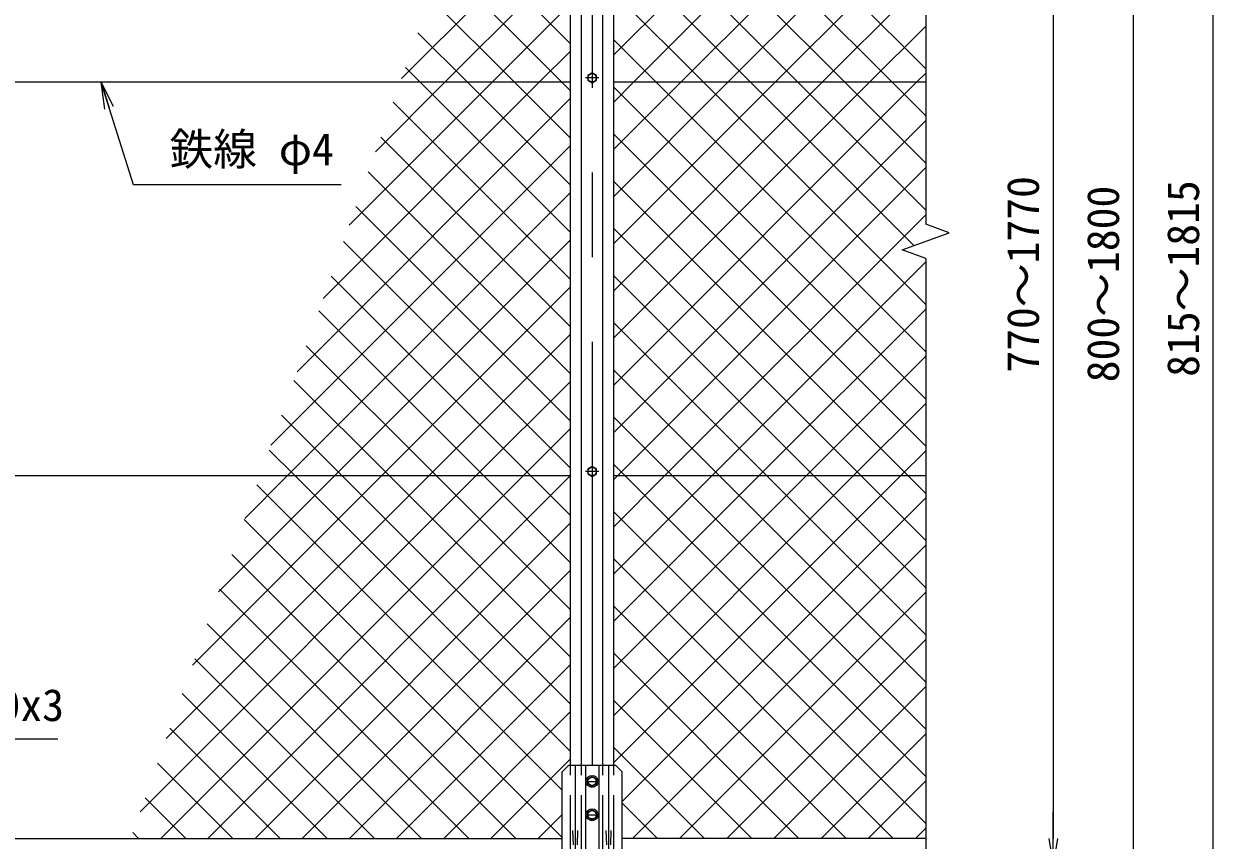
# Model space of a CAD drawing. Units: millimetres, scale not verified. Extents: x -4200 to 4200, y -2970 to 2970.
# Drawn here: x -2002 to -219, y 611 to 1835 of the extents above; entities that cross this region are included whole.
import ezdxf
from ezdxf.enums import TextEntityAlignment as Align

# ---------------------------------------------------------------- set-up
doc = ezdxf.new("R2010")
doc.units = ezdxf.units.MM
doc.header["$LTSCALE"] = 20
doc.linetypes.add('DASHED', pattern=[7.5, 6, -1.5])
doc.linetypes.add('USER1', pattern=[50.8, 31.75, -6.35, 6.35, -6.35])
for name, color, linetype, lineweight in [('0-0_D-STR1', 1, 'Continuous', 18), ('0-1_D-BMK', 2, 'USER1', 13), ('0-2_D-STR-DIM', 7, 'Continuous', 9), ('0-3_D-STR3', 3, 'Continuous', 13), ('0-5_0', 7, 'Continuous', 9), ('0-6_D-STR2', 7, 'Continuous', 9), ('0-7_D-STR-TXT', 7, 'Continuous', 9)]:
    doc.layers.add(name, color=color, linetype=linetype, lineweight=lineweight)
doc.styles.add('ＭＳ ゴシック', font='')
doc.styles.get('ＭＳ ゴシック').set_extended_font_data('MS Gothic')

# ---------------------------------------------------------------- blocks, each defined once
blk = doc.blocks.new('_Open')
at = {"layer": '0-5_0'}
blk.add_line((-20, 3.33), (0, 0), dxfattribs=at)
blk.add_lwpolyline([(-20, -3.33), (0, 0), (-20, 0)], dxfattribs=at)

msp = doc.modelspace()

# ---------------------------------------------------------------- linework, layer by layer
at = {"layer": '0-0_D-STR1'}
for p, q in [((-1165.97, 723.92), (-1165.97, 2358.92)), ((-1133.97, 723.92), (-1133.97, 2358.92)), ((-1117.47, 723.92), (-1117.47, 2358.92)), ((-3120.97, 613.92), (-1194.97, 613.92)), ((-649.97, 613.92), (-1104.97, 613.92))]:
    msp.add_line(p, q, dxfattribs=at)
at = {"layer": '0-0_D-STR1', "linetype": 'DASHED'}
for p, q in [((-1182.47, 558.92), (-1182.47, 723.92)), ((-1165.97, 558.92), (-1165.97, 723.92)), ((-1133.97, 558.92), (-1133.97, 723.92)), ((-1117.47, 558.92), (-1117.47, 723.92)), ((-1177.97, 604.25), (-1178.72, 625.75)), ((-1171.97, 604.25), (-1171.22, 625.75)), ((-1127.97, 604.25), (-1128.72, 625.75)), ((-1121.97, 604.25), (-1121.22, 625.75))]:
    msp.add_line(p, q, dxfattribs=at)
at = {"layer": '0-0_D-STR1'}
msp.add_lwpolyline([(-1182.47, 723.92), (-1182.47, 2358.92), (-1117.47, 2358.92)], dxfattribs=at)
at = {"layer": '0-1_D-BMK'}
for p, q in [((-1149.97, 2373.92), (-1149.97, 473.92)), ((-1139.97, 1753.92), (-1159.97, 1753.92)), ((-1139.97, 1163.92), (-1159.97, 1163.92)), ((-1159.97, 699.42), (-1139.97, 699.42)), ((-1159.97, 649.42), (-1139.97, 649.42))]:
    msp.add_line(p, q, dxfattribs=at)
at = {"layer": '0-2_D-STR-DIM'}
for p, q in [((-649.97, 2408.37), (-649.97, 1534.57)), ((-218.93, 583.92), (-218.93, 2318.92)), ((-458.93, 2303.92), (-458.93, 613.92)), ((-338.93, 2303.92), (-338.93, 583.92)), ((-614.74, 1521.74), (-649.97, 1534.57)), ((-685.21, 1496.09), (-614.74, 1521.74)), ((-649.97, 1483.27), (-685.21, 1496.09)), ((-649.97, 1483.27), (-649.97, 436.61)), ((-458.93, 613.92), (-458.93, 653.92))]:
    msp.add_line(p, q, dxfattribs=at)
at = {"layer": '0-3_D-STR3'}
for p, q in [((-1149.97, 1761.42), (-1156.47, 1757.67)), ((-1156.47, 1757.67), (-1156.47, 1750.16)), ((-1156.47, 1750.16), (-1149.97, 1746.41)), ((-1143.47, 1757.67), (-1149.97, 1761.42)), ((-1149.97, 1746.41), (-1143.47, 1750.16)), ((-1143.47, 1750.16), (-1143.47, 1757.67)), ((-1182.47, 1747.17), (-3124.97, 1747.17)), ((-649.97, 1747.17), (-1117.47, 1747.17)), ((-1182.47, 1157.17), (-3124.97, 1157.17)), ((-649.97, 1157.17), (-1117.47, 1157.17)), ((-1184.97, 723.92), (-1194.97, 713.92)), ((-1194.97, 555.22), (-1194.97, 713.92)), ((-1184.97, 723.92), (-1114.97, 723.92)), ((-1174.97, 552.92), (-1174.97, 723.92)), ((-1159.97, 723.92), (-1159.97, 552.92)), ((-1139.97, 723.92), (-1139.97, 552.92)), ((-1124.97, 552.92), (-1124.97, 723.92)), ((-1114.97, 723.92), (-1104.97, 713.92)), ((-1104.97, 555.22), (-1104.97, 713.92))]:
    msp.add_line(p, q, dxfattribs=at)
for points in [[(-1143.47, 1167.67), (-1149.97, 1171.42), (-1156.47, 1167.67), (-1156.47, 1160.16), (-1149.97, 1156.41), (-1143.47, 1160.16)], [(-1143.47, 695.66), (-1149.97, 691.91), (-1156.47, 695.66), (-1156.47, 703.17), (-1149.97, 706.92), (-1143.47, 703.17)], [(-1143.47, 645.66), (-1149.97, 641.91), (-1156.47, 645.66), (-1156.47, 653.17), (-1149.97, 656.92), (-1143.47, 653.17)]]:
    msp.add_lwpolyline(points, close=True, dxfattribs=at)
for centre, radius in [((-1149.97, 1753.92), 6.25), ((-1149.97, 1163.92), 6.25), ((-1149.97, 699.42), 9), ((-1149.97, 699.42), 6.25), ((-1149.97, 649.42), 9), ((-1149.97, 649.42), 6.25)]:
    msp.add_circle(centre, radius, dxfattribs=at)
at = {"layer": '0-6_D-STR2'}
for p, q in [((-1117.47, 1788.16), (-649.97, 2255.66)), ((-649.97, 1767.44), (-1117.47, 2234.94)), ((-700.41, 1747.17), (-1117.47, 2164.23)), ((-1017.05, 1747.17), (-649.97, 2114.24)), ((-771.12, 1747.17), (-1117.47, 2093.52)), ((-946.34, 1747.17), (-649.97, 2043.53)), ((-1435.56, 1752.92), (-1182.47, 2006)), ((-1182.47, 1804.96), (-1355.35, 1977.84)), ((-875.63, 1747.17), (-649.97, 1972.82)), ((-1370.6, 1747.17), (-1182.47, 1935.29)), ((-804.91, 1747.17), (-649.97, 1902.11)), ((-1266.1, 1747.17), (-1392.52, 1873.59)), ((-983.26, 1747.17), (-1117.47, 1881.38)), ((-1299.89, 1747.17), (-1182.47, 1864.58)), ((-1336.81, 1747.17), (-1411.11, 1821.47)), ((-734.2, 1747.17), (-649.97, 1831.4)), ((-1053.97, 1747.17), (-1117.47, 1810.67)), ((-1229.18, 1747.17), (-1182.47, 1793.87)), ((-1407.52, 1747.17), (-1429.7, 1769.35)), ((-1553.13, 1423.21), (-1229.18, 1747.17)), ((-1513.94, 1533.12), (-1299.89, 1747.17)), ((-1474.75, 1643.02), (-1370.6, 1747.17)), ((-1182.47, 1522.12), (-1407.52, 1747.17)), ((-1182.47, 1592.83), (-1336.81, 1747.17)), ((-1182.47, 1663.54), (-1266.1, 1747.17)), ((-1117.47, 1646.74), (-1017.05, 1747.17)), ((-1117.47, 1576.03), (-946.34, 1747.17)), ((-1117.47, 1505.32), (-875.63, 1747.17)), ((-1117.47, 1434.61), (-804.91, 1747.17)), ((-1117.47, 1363.9), (-734.2, 1747.17)), ((-649.97, 1272.46), (-1117.47, 1739.96)), ((-649.97, 1343.17), (-1053.97, 1747.17)), ((-649.97, 1413.88), (-983.26, 1747.17)), ((-649.97, 1626.02), (-771.12, 1747.17)), ((-649.97, 1696.73), (-700.41, 1747.17)), ((-1592.33, 1313.31), (-1182.47, 1723.16)), ((-1182.47, 1451.41), (-1448.29, 1717.22)), ((-1117.47, 1222.48), (-649.97, 1689.98)), ((-1182.47, 1380.7), (-1466.87, 1665.1)), ((-649.97, 1201.75), (-1117.47, 1669.25)), ((-1631.52, 1203.41), (-1182.47, 1652.45)), ((-1182.47, 1309.99), (-1485.46, 1612.98)), ((-1112.07, 1157.17), (-649.97, 1619.26)), ((-676.1, 1157.17), (-1117.47, 1598.54)), ((-1607.05, 1157.17), (-1182.47, 1581.74)), ((-1182.47, 1239.28), (-1504.05, 1560.85)), ((-1041.36, 1157.17), (-649.97, 1548.55)), ((-746.81, 1157.17), (-1117.47, 1527.83)), ((-615.96, 1521.3), (-617.37, 1522.7)), ((-1536.34, 1157.17), (-1182.47, 1511.03)), ((-1182.47, 1168.57), (-1522.64, 1508.73)), ((-970.65, 1157.17), (-649.97, 1477.84)), ((-1241.78, 1157.17), (-1541.22, 1456.61)), ((-817.52, 1157.17), (-1117.47, 1457.12)), ((-1465.63, 1157.17), (-1182.47, 1440.32)), ((-1312.5, 1157.17), (-1559.81, 1404.48)), ((-899.94, 1157.17), (-649.97, 1407.13)), ((-888.23, 1157.17), (-1117.47, 1386.41)), ((-1394.91, 1157.17), (-1182.47, 1369.61)), ((-1383.21, 1157.17), (-1578.4, 1352.36)), ((-829.23, 1157.17), (-649.97, 1336.42)), ((-958.94, 1157.17), (-1117.47, 1315.7)), ((-1453.92, 1157.17), (-1596.99, 1300.24)), ((-1324.2, 1157.17), (-1182.47, 1298.9)), ((-1524.63, 1157.17), (-1615.57, 1248.11)), ((-758.52, 1157.17), (-649.97, 1265.71)), ((-1029.65, 1157.17), (-1117.47, 1244.99)), ((-1100.36, 1157.17), (-1117.47, 1174.28)), ((-1827.48, 653.89), (-1324.2, 1157.17)), ((-1788.29, 763.79), (-1394.91, 1157.17)), ((-1749.1, 873.7), (-1465.63, 1157.17)), ((-1709.9, 983.6), (-1536.34, 1157.17)), ((-1670.71, 1093.5), (-1607.05, 1157.17)), ((-1194.97, 686.09), (-1652.75, 1143.87)), ((-1182.47, 815.01), (-1524.63, 1157.17)), ((-1182.47, 885.72), (-1453.92, 1157.17)), ((-1182.47, 956.44), (-1383.21, 1157.17)), ((-1182.47, 1027.15), (-1312.5, 1157.17)), ((-1182.47, 1097.86), (-1241.78, 1157.17)), ((-1117.47, 1151.76), (-1112.07, 1157.17)), ((-1117.47, 1081.05), (-1041.36, 1157.17)), ((-1117.47, 1010.34), (-970.65, 1157.17)), ((-1117.47, 939.63), (-899.94, 1157.17)), ((-1117.47, 868.92), (-829.23, 1157.17)), ((-1117.47, 798.21), (-758.52, 1157.17)), ((-649.97, 706.78), (-1100.36, 1157.17)), ((-649.97, 777.49), (-1029.65, 1157.17)), ((-649.97, 848.2), (-958.94, 1157.17)), ((-649.97, 918.91), (-888.23, 1157.17)), ((-649.97, 989.62), (-817.52, 1157.17)), ((-649.97, 1060.33), (-746.81, 1157.17)), ((-649.97, 1131.04), (-676.1, 1157.17)), ((-1104.97, 669.29), (-649.97, 1124.29)), ((-1194.97, 615.38), (-1671.34, 1091.75)), ((-649.97, 636.07), (-1117.47, 1103.57)), ((-1655.32, 613.92), (-1182.47, 1086.76)), ((-1089.64, 613.92), (-649.97, 1053.58)), ((-1264.22, 613.92), (-1689.93, 1039.62)), ((-698.53, 613.92), (-1117.47, 1032.86)), ((-1584.61, 613.92), (-1182.47, 1016.05)), ((-1334.93, 613.92), (-1708.51, 987.5)), ((-1018.93, 613.92), (-649.97, 982.87)), ((-1513.9, 613.92), (-1182.47, 945.34)), ((-769.25, 613.92), (-1117.47, 962.15)), ((-1405.64, 613.92), (-1727.1, 935.38)), ((-948.21, 613.92), (-649.97, 912.16)), ((-1476.35, 613.92), (-1745.69, 883.25)), ((-1443.19, 613.92), (-1182.47, 874.63)), ((-839.96, 613.92), (-1117.47, 891.44)), ((-877.5, 613.92), (-649.97, 841.45)), ((-1547.06, 613.92), (-1764.28, 831.13)), ((-910.67, 613.92), (-1117.47, 820.72)), ((-1372.48, 613.92), (-1182.47, 803.92)), ((-1617.77, 613.92), (-1782.86, 779.01)), ((-806.79, 613.92), (-649.97, 770.74)), ((-981.38, 613.92), (-1117.47, 750.01)), ((-1301.77, 613.92), (-1182.47, 733.21)), ((-1688.48, 613.92), (-1801.45, 726.88)), ((-736.08, 613.92), (-649.97, 700.03)), ((-1759.19, 613.92), (-1820.04, 674.76)), ((-1052.09, 613.92), (-1104.97, 666.8)), ((-1231.06, 613.92), (-1194.97, 650)), ((-665.37, 613.92), (-649.97, 629.31)), ((-1829.91, 613.92), (-1838.63, 622.64))]:
    msp.add_line(p, q, dxfattribs=at)
for points in [[(-1117.47, 1717.45), (-1087.76, 1747.17), (-649.97, 2184.95)], [(-649.97, 1555.31), (-841.84, 1747.17), (-1117.47, 2022.81)], [(-667.81, 1502.43), (-912.55, 1747.17), (-1117.47, 1952.1)], [(-1182.47, 1734.25), (-1195.39, 1747.17), (-1373.94, 1925.71)], [(-1117.47, 1293.19), (-663.49, 1747.17), (-649.97, 1760.69)], [(-1796.74, 613.92), (-1253.49, 1157.17), (-1182.47, 1228.19)], [(-1182.47, 744.3), (-1595.34, 1157.17), (-1634.16, 1195.99)], [(-1117.47, 727.5), (-687.81, 1157.17), (-649.97, 1195)], [(-1726.03, 613.92), (-1182.78, 1157.17), (-1182.47, 1157.48)]]:
    msp.add_lwpolyline(points, dxfattribs=at)
at = {"layer": '0-7_D-STR-TXT'}
for points in [[(-1525.92, 1593.54), (-1837.25, 1593.54), (-1885.34, 1745.26)], [(-1950.85, 762.79), (-2648.73, 762.79), (-2694.09, 615.83)]]:
    msp.add_lwpolyline(points, dxfattribs=at)

# ---------------------------------------------------------------- block references
at = {"layer": '0-2_D-STR-DIM', "xscale": 2, "yscale": 2, "rotation": 270}
msp.add_blockref('_Open', (-458.93, 573.92), dxfattribs=at)
msp.add_blockref('_Open', (-458.93, 573.92), dxfattribs=at)
at = {"layer": '0-7_D-STR-TXT', "xscale": 2, "yscale": 2, "rotation": 107.58773}
msp.add_blockref('_Open', (-1885.95, 1747.17), dxfattribs=at)

# ---------------------------------------------------------------- texts
at = {"layer": '0-2_D-STR-DIM', "style": 'ＭＳ ゴシック'}
for s, p in [('770～1770', (-465.68, 1311.92)), ('800～1800', (-345.68, 1297.54)), ('815～1815', (-225.68, 1305.69))]:
    msp.add_text(s, height=48.09, rotation=90, dxfattribs=at).set_placement(p, align=Align.BOTTOM_LEFT)
at = {"layer": '0-7_D-STR-TXT', "style": 'ＭＳ ゴシック'}
for s, p in [('鉄線 φ4', (-1783.53, 1608.41)), ('爪付胴縁 R付L40x40x3', (-2596.79, 775.37))]:
    msp.add_text(s, height=48.09, dxfattribs=at).set_placement(p, align=Align.BOTTOM_LEFT)

doc.saveas('drawing.dxf')
